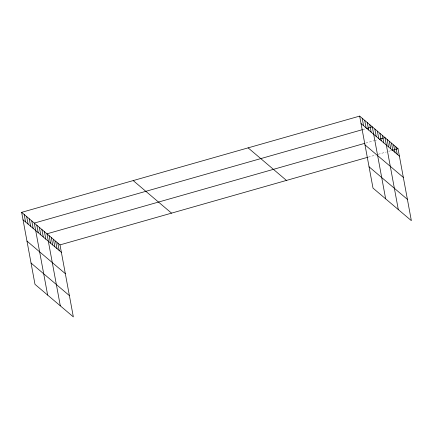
<?xml version="1.0" encoding="UTF-8"?>
<svg xmlns="http://www.w3.org/2000/svg" width="433" height="433" viewBox="0 0 433 433"><rect width="100%" height="100%" fill="white"/><g stroke="black" fill="none" stroke-linecap="round" stroke-linejoin="round"><path stroke-width="0.32" stroke-dasharray="2.17 1.62" d="M363.016 129.494L364.878 128.964M365.755 143.063L373.814 140.768M374.431 140.59L377.533 139.707M368.261 157.13L375.698 155.014M378.177 154.305L386.231 152.01M388.71 151.306L390.571 150.776"/><path stroke-width="0.65" d="M21.65 212.343L59.998 244.894L73.345 316.896L34.992 284.34L21.65 212.343L359.655 116.104L398.008 148.66L411.35 220.657L373.002 188.106L359.655 116.104M362.399 129.673L34.304 223.082L47.652 295.084M366.735 128.439L372.31 126.847L385.657 198.85M364.516 143.415L46.959 233.825L60.306 305.828M379.389 139.177L384.969 137.591L398.311 209.588M59.998 244.894L367.644 157.303M391.811 150.424L398.008 148.66M361.041 123.567L399.388 156.124M364.987 144.866L403.334 177.416M369.051 166.808L407.404 199.364M248.114 147.864L286.462 180.42M133.191 180.583L171.544 213.139M23.03 219.802L61.383 252.358M26.981 241.1L65.329 273.656M31.046 263.042L69.394 295.598M395.832 146.814L397.218 154.278M393.662 144.968L395.042 152.432M391.486 143.128L392.872 150.587M389.316 141.282L390.696 148.741M387.14 139.437L388.525 146.895M382.436 135.442L383.817 142.906M379.903 133.294L381.289 140.757M377.376 131.145L378.756 138.609M374.843 128.996L376.228 136.46M369.782 124.699L371.162 132.162M367.249 122.55L368.635 130.014M364.721 120.401L366.101 127.865M362.188 118.252L363.568 125.716M57.827 243.054L59.207 250.512M55.651 241.208L57.037 248.666M53.481 239.362L54.861 246.821M51.305 237.517L52.691 244.981M49.135 235.671L50.515 243.135M44.431 231.677L45.811 239.14M41.898 229.528L43.278 236.992M39.365 227.379L40.751 234.843M36.837 225.23L38.218 232.694M31.777 220.933L33.157 228.397M29.244 218.784L30.624 226.248M26.711 216.641L28.096 224.099M24.183 214.492L25.563 221.95"/></g></svg>
